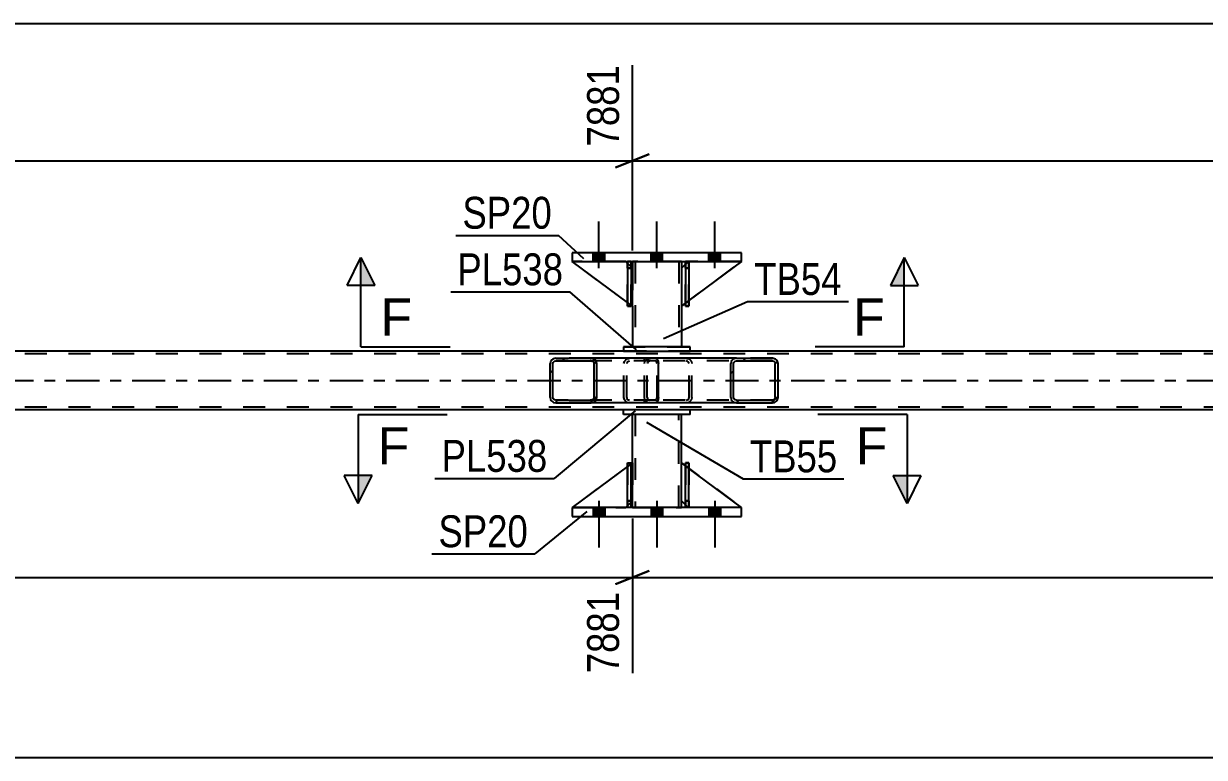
# Model space of a CAD drawing. Header units: millimetres. Extents: x 0 to 841, y 0 to 594.
# Drawn here: x 273.6 to 379.7, y 208.5 to 274.5 of the extents above; entities that cross this region are included whole.
import ezdxf

# ---------------------------------------------------------------- set-up
doc = ezdxf.new("R2010")
doc.units = ezdxf.units.MM
doc.linetypes.add('DXK_LINE_DOT2', pattern=[3.9198, 1.9599, -1.9599])
doc.linetypes.add('DXK_LINE_DOT3', pattern=[5.9187, 2.979, -0.9799, 0.9799, -0.9799])
doc.styles.add('Arial', font='ARIAL.TTF', dxfattribs={"height": 0.2})
doc.styles.add('Arial Narrow', font='ARIALN.TTF', dxfattribs={"height": 0.2})

# ---------------------------------------------------------------- blocks, each defined once
blk = doc.blocks.new('Part-318885195-5546 - 5425')
at = {"color": 7, "linetype": 'DXK_LINE_DOT2'}
for p, q in [((328.3, 235), (322.9, 231)), ((328.3, 231.6), (328.3, 235)), ((328.3, 235), (328.3, 231.6)), ((327.7, 231), (328.3, 231.6)), ((328.3, 231.6), (327.7, 231)), ((328.3, 231.6), (328.3, 231.6)), ((322.9, 231), (327.7, 231))]:
    blk.add_line(p, q, dxfattribs=at)
blk = doc.blocks.new('Bolt-318885195-5482 - 5425')
at = {"linetype": 'Continuous'}
for points in [[(325.82, 231), (324.78, 231), (324.78, 230.2), (325.82, 230.2)], [(325.82, 231), (324.78, 231), (324.78, 230.2), (325.82, 230.2)], [(325.82, 231), (324.78, 231), (324.78, 230.2), (325.82, 230.2)], [(331.02, 231), (329.98, 231), (329.98, 230.2), (331.02, 230.2)], [(331.02, 231), (329.98, 231), (329.98, 230.2), (331.02, 230.2)], [(336.22, 231), (335.18, 231), (335.18, 230.2), (336.22, 230.2)], [(336.22, 231), (335.18, 231), (335.18, 230.2), (336.22, 230.2)], [(336.22, 231), (335.18, 231), (335.18, 230.2), (336.22, 230.2)]]:
    blk.add_hatch(color=1, dxfattribs=at).paths.add_polyline_path(points)
at = {"color": 1, "linetype": 'Continuous'}
for p, q in [((325.3, 231.6), (325.3, 227.4)), ((325.3, 231.6), (325.3, 227.4)), ((325.3, 231.6), (325.3, 227.4)), ((330.5, 231.6), (330.5, 227.4)), ((330.5, 231.6), (330.5, 227.4)), ((335.7, 231.6), (335.7, 227.4)), ((335.7, 231.6), (335.7, 227.4)), ((335.7, 231.6), (335.7, 227.4)), ((324.78, 231), (324.78, 230.2)), ((324.78, 231), (324.78, 230.2)), ((324.78, 231), (324.78, 230.2)), ((325.82, 231), (325.82, 230.2)), ((325.82, 231), (325.82, 230.2)), ((325.82, 231), (325.82, 230.2)), ((329.98, 231), (329.98, 230.2)), ((329.98, 231), (329.98, 230.2)), ((331.02, 231), (331.02, 230.2)), ((331.02, 231), (331.02, 230.2)), ((335.18, 231), (335.18, 230.2)), ((335.18, 231), (335.18, 230.2)), ((335.18, 231), (335.18, 230.2)), ((336.22, 231), (336.22, 230.2)), ((336.22, 231), (336.22, 230.2)), ((336.22, 231), (336.22, 230.2))]:
    blk.add_line(p, q, dxfattribs=at)
blk = doc.blocks.new('Bolt-318885195-5493 - 5425')
at = {"linetype": 'Continuous'}
for points in [[(324.78, 253.08), (325.82, 253.08), (325.82, 253.88), (324.78, 253.88)], [(324.78, 253.08), (325.82, 253.08), (325.82, 253.88), (324.78, 253.88)], [(324.78, 253.08), (325.82, 253.08), (325.82, 253.88), (324.78, 253.88)], [(329.98, 253.08), (331.02, 253.08), (331.02, 253.88), (329.98, 253.88)], [(329.98, 253.08), (331.02, 253.08), (331.02, 253.88), (329.98, 253.88)], [(335.18, 253.08), (336.22, 253.08), (336.22, 253.88), (335.18, 253.88)], [(335.18, 253.08), (336.22, 253.08), (336.22, 253.88), (335.18, 253.88)], [(335.18, 253.08), (336.22, 253.08), (336.22, 253.88), (335.18, 253.88)]]:
    blk.add_hatch(color=1, dxfattribs=at).paths.add_polyline_path(points)
at = {"color": 1, "linetype": 'Continuous'}
for p, q in [((325.3, 252.48), (325.3, 256.68)), ((325.3, 252.48), (325.3, 256.68)), ((325.3, 252.48), (325.3, 256.68)), ((330.5, 252.48), (330.5, 256.68)), ((330.5, 252.48), (330.5, 256.68)), ((335.7, 252.48), (335.7, 256.68)), ((335.7, 252.48), (335.7, 256.68)), ((335.7, 252.48), (335.7, 256.68)), ((324.78, 253.08), (324.78, 253.88)), ((324.78, 253.08), (324.78, 253.88)), ((324.78, 253.08), (324.78, 253.88)), ((325.82, 253.08), (325.82, 253.88)), ((325.82, 253.08), (325.82, 253.88)), ((325.82, 253.08), (325.82, 253.88)), ((329.98, 253.08), (329.98, 253.88)), ((329.98, 253.08), (329.98, 253.88)), ((331.02, 253.08), (331.02, 253.88)), ((331.02, 253.08), (331.02, 253.88)), ((335.18, 253.08), (335.18, 253.88)), ((335.18, 253.08), (335.18, 253.88)), ((335.18, 253.08), (335.18, 253.88)), ((336.22, 253.08), (336.22, 253.88)), ((336.22, 253.08), (336.22, 253.88)), ((336.22, 253.08), (336.22, 253.88))]:
    blk.add_line(p, q, dxfattribs=at)
blk = doc.blocks.new('Part-318885195-5501 - 5425')
at = {"color": 2, "linetype": 'Continuous'}
for p, q in [((327.5, 245.04), (163.24, 245.04)), ((582.91, 245.04), (333.5, 245.04)), ((327.5, 239.76), (163.24, 239.76)), ((582.91, 239.76), (333.5, 239.76))]:
    blk.add_line(p, q, dxfattribs=at)
at = {"color": 7, "linetype": 'DXK_LINE_DOT2'}
for p, q in [((333.5, 245.04), (327.5, 245.04)), ((726.5, 244.8), (64.39, 244.8)), ((726.5, 240), (64.39, 240)), ((333.5, 239.76), (327.5, 239.76))]:
    blk.add_line(p, q, dxfattribs=at)
at = {"color": 7, "linetype": 'DXK_LINE_DOT3'}
blk.add_line((64.39, 242.4), (726.5, 242.4), dxfattribs=at)
blk = doc.blocks.new('Part-318885195-5543 - 5425')
at = {"color": 7, "linetype": 'DXK_LINE_DOT2'}
for p, q in [((333.38, 235), (333.06, 235)), ((333.06, 231.6), (333.06, 235)), ((333.06, 235), (333.06, 231)), ((333.38, 235), (333.38, 231.6)), ((333.38, 231), (333.38, 235)), ((333.38, 231.6), (333.06, 231.6)), ((333.06, 231), (333.06, 231.6)), ((333.38, 231.6), (333.38, 231)), ((333.38, 231), (333.06, 231)), ((333.38, 231), (333.38, 231))]:
    blk.add_line(p, q, dxfattribs=at)
blk = doc.blocks.new('Part-318885195-5689 - 5425')
at = {"color": 2, "linetype": 'Continuous'}
for p, q in [((328.18, 253.08), (327.86, 253.08)), ((327.86, 253.08), (327.86, 249.08)), ((328.18, 253.08), (328.18, 253.08)), ((328.18, 253.08), (328.18, 249.08)), ((328.18, 249.08), (327.86, 249.08))]:
    blk.add_line(p, q, dxfattribs=at)
at = {"color": 7, "linetype": 'DXK_LINE_DOT2'}
for p, q in [((327.86, 252.48), (327.86, 253.08)), ((328.18, 252.48), (327.86, 252.48)), ((327.86, 252.48), (327.86, 249.08)), ((328.18, 252.48), (328.18, 253.08)), ((328.18, 253.08), (328.18, 253.08)), ((328.18, 249.08), (328.18, 252.48))]:
    blk.add_line(p, q, dxfattribs=at)
blk = doc.blocks.new('Part-318885195-5544 - 5425')
at = {"color": 2, "linetype": 'Continuous'}
for p, q in [((327.86, 231), (327.86, 235)), ((327.86, 235), (328.18, 235)), ((328.18, 231), (328.18, 235)), ((327.86, 231), (327.86, 231)), ((328.18, 231), (327.86, 231))]:
    blk.add_line(p, q, dxfattribs=at)
at = {"color": 7, "linetype": 'DXK_LINE_DOT2'}
for p, q in [((327.86, 235), (327.86, 231.6)), ((328.18, 231.6), (328.18, 235)), ((327.86, 231.6), (327.86, 231)), ((327.86, 231.6), (328.18, 231.6)), ((328.18, 231), (328.18, 231.6)), ((328.18, 231), (328.18, 231))]:
    blk.add_line(p, q, dxfattribs=at)
blk = doc.blocks.new('Part-318885195-5545 - 5425')
at = {"color": 2, "linetype": 'Continuous'}
for p, q in [((333.06, 231), (333.06, 235)), ((333.06, 235), (333.38, 235)), ((333.38, 231), (333.38, 235)), ((333.06, 231), (333.06, 231)), ((333.38, 231), (333.06, 231))]:
    blk.add_line(p, q, dxfattribs=at)
at = {"color": 7, "linetype": 'DXK_LINE_DOT2'}
for p, q in [((333.06, 235), (333.06, 231.6)), ((333.38, 231.6), (333.38, 235)), ((333.06, 231.6), (333.06, 231)), ((333.06, 231.6), (333.38, 231.6)), ((333.38, 231), (333.38, 231.6)), ((333.38, 231), (333.38, 231))]:
    blk.add_line(p, q, dxfattribs=at)
blk = doc.blocks.new('Part-318885195-5547 - 5425')
at = {"color": 2, "linetype": 'Continuous'}
for p, q in [((327.86, 234.67), (322.9, 231)), ((328.3, 235), (328.18, 234.9)), ((328.3, 231.6), (328.3, 235)), ((327.86, 231.15), (327.7, 231)), ((328.3, 231.6), (328.18, 231.47)), ((328.3, 231.6), (328.3, 231.6))]:
    blk.add_line(p, q, dxfattribs=at)
at = {"color": 7, "linetype": 'DXK_LINE_DOT2'}
for p, q in [((328.18, 234.9), (327.86, 234.67)), ((328.3, 231.6), (328.3, 235)), ((328.3, 231.6), (327.7, 231)), ((328.18, 231.47), (327.86, 231.15)), ((322.9, 231), (327.7, 231))]:
    blk.add_line(p, q, dxfattribs=at)
blk = doc.blocks.new('Part-318885195-5693 - 5425')
at = {"color": 2, "linetype": 'Continuous'}
for p, q in [((333.06, 252.83), (332.7, 252.48)), ((332.7, 252.48), (332.7, 249.08)), ((338.1, 253.08), (333.38, 249.58)), ((333.06, 249.34), (332.7, 249.08))]:
    blk.add_line(p, q, dxfattribs=at)
at = {"color": 7, "linetype": 'DXK_LINE_DOT2'}
for p, q in [((333.3, 253.08), (333.06, 252.83)), ((338.1, 253.08), (333.3, 253.08)), ((333.38, 249.58), (333.06, 249.34))]:
    blk.add_line(p, q, dxfattribs=at)
blk = doc.blocks.new('Part-318885195-5548 - 5425')
at = {"color": 7, "linetype": 'DXK_LINE_DOT2'}
for p, q in [((332.7, 231.6), (332.7, 235)), ((332.7, 235), (338.1, 231)), ((333.3, 231), (332.7, 231.6)), ((338.1, 231), (333.3, 231))]:
    blk.add_line(p, q, dxfattribs=at)
blk = doc.blocks.new('Part-318885195-5549 - 5425')
at = {"color": 2, "linetype": 'Continuous'}
for p, q in [((332.7, 231.6), (332.7, 235)), ((333.06, 234.73), (332.7, 235)), ((338.1, 231), (333.38, 234.5)), ((333.06, 231.24), (332.7, 231.6))]:
    blk.add_line(p, q, dxfattribs=at)
at = {"color": 7, "linetype": 'DXK_LINE_DOT2'}
for p, q in [((333.38, 234.5), (333.06, 234.73)), ((333.3, 231), (333.06, 231.24)), ((338.1, 231), (333.3, 231)), ((338.1, 231), (338.1, 231)), ((338.1, 231), (338.1, 231))]:
    blk.add_line(p, q, dxfattribs=at)
blk = doc.blocks.new('Part-318885195-5687 - 5425')
at = {"color": 7, "linetype": 'DXK_LINE_DOT2'}
for p, q in [((328.3, 249.08), (322.9, 253.08)), ((322.9, 253.08), (327.7, 253.08)), ((327.7, 253.08), (328.3, 252.48)), ((328.3, 252.48), (327.7, 253.08)), ((328.3, 252.48), (328.3, 249.08)), ((328.3, 252.48), (328.3, 252.48)), ((328.3, 252.48), (328.3, 249.08))]:
    blk.add_line(p, q, dxfattribs=at)
blk = doc.blocks.new('Part-318885195-5554 - 5425')
at = {"color": 2, "linetype": 'Continuous'}
for p, q in [((338.1, 253.88), (322.9, 253.88)), ((322.9, 253.88), (322.9, 253.08)), ((338.1, 253.08), (338.1, 253.88)), ((322.9, 253.08), (338.1, 253.08))]:
    blk.add_line(p, q, dxfattribs=at)
blk = doc.blocks.new('Part-318885195-5559 - 5425')
at = {"color": 2, "linetype": 'Continuous'}
for p, q in [((322.9, 231), (322.9, 230.2)), ((338.1, 231), (322.9, 231)), ((322.9, 230.2), (338.1, 230.2)), ((338.1, 230.2), (338.1, 231))]:
    blk.add_line(p, q, dxfattribs=at)
blk = doc.blocks.new('Part-318885195-5709 - 5425')
at = {"color": 2, "linetype": 'Continuous'}
for p, q in [((333.5, 245.44), (327.5, 245.44)), ((327.5, 245.44), (327.5, 245.04)), ((327.5, 245.04), (333.5, 245.04)), ((333.5, 245.04), (333.5, 245.44))]:
    blk.add_line(p, q, dxfattribs=at)
at = {"color": 7, "linetype": 'DXK_LINE_DOT2'}
for p, q in [((327.5, 245.44), (333.5, 245.44)), ((327.5, 245.04), (333.5, 245.04))]:
    blk.add_line(p, q, dxfattribs=at)
blk = doc.blocks.new('Part-318885195-5648 - 5425')
at = {"linetype": 'Continuous'}
h = blk.add_hatch(dxfattribs=at)
h.set_pattern_fill('', scale=0.7, style=0, pattern_type=0)
h.set_pattern_definition([(45, (341.343, 244.1008), (-1.57154, 1.57154), [])])
h.paths.add_polyline_path([(341.38, 243.92), (341.34, 244.1), (341.23, 244.26), (341.07, 244.36), (340.87, 244.4), (337.64, 244.4), (337.44, 244.36), (337.27, 244.26), (337.16, 244.1), (337.13, 243.92), (337.13, 240.88), (337.16, 240.69), (337.27, 240.54), (337.44, 240.43), (337.64, 240.4), (340.87, 240.4), (341.07, 240.43), (341.23, 240.54), (341.34, 240.69), (341.38, 240.88)])
h.paths.add_polyline_path([(341.11, 240.79), (341.05, 240.71), (340.97, 240.66), (340.87, 240.64), (337.64, 240.64), (337.54, 240.66), (337.46, 240.71), (337.4, 240.79), (337.38, 240.88), (337.38, 243.92), (337.4, 244.01), (337.46, 244.09), (337.54, 244.14), (337.64, 244.16), (340.87, 244.16), (340.97, 244.14), (341.05, 244.09), (341.11, 244.01), (341.13, 243.92), (341.13, 240.88)])
at = {"color": 7, "linetype": 'DXK_LINE_DOT2'}
for p, q in [((329.39, 243.92), (329.43, 244.1)), ((329.39, 240.88), (329.39, 243.92)), ((329.66, 244.01), (329.64, 243.92)), ((329.64, 240.88), (329.64, 243.92)), ((329.72, 244.09), (329.66, 244.01)), ((329.7, 244.36), (329.9, 244.4)), ((329.8, 244.14), (329.72, 244.09)), ((329.9, 244.16), (329.8, 244.14)), ((330.38, 244.4), (329.9, 244.4)), ((340.87, 244.16), (329.9, 244.16)), ((333.13, 244.4), (333.33, 244.36)), ((333.23, 244.14), (333.13, 244.16)), ((333.31, 244.09), (333.23, 244.14)), ((333.37, 244.01), (333.31, 244.09)), ((333.39, 243.92), (333.37, 244.01)), ((333.39, 240.88), (333.39, 243.92)), ((333.61, 244.1), (333.64, 243.92)), ((333.64, 240.88), (333.64, 243.92)), ((340.87, 244.4), (337.64, 244.4)), ((329.43, 240.69), (329.39, 240.88)), ((329.64, 240.88), (329.66, 240.79)), ((329.66, 240.79), (329.72, 240.71)), ((329.72, 240.71), (329.8, 240.66)), ((333.23, 240.66), (333.31, 240.71)), ((333.31, 240.71), (333.37, 240.79)), ((333.37, 240.79), (333.39, 240.88)), ((333.64, 240.88), (333.61, 240.69)), ((329.9, 240.4), (329.7, 240.43)), ((329.8, 240.66), (329.9, 240.64)), ((340.87, 240.64), (329.9, 240.64)), ((330.38, 240.4), (329.9, 240.4)), ((333.13, 240.64), (333.23, 240.66)), ((333.33, 240.43), (333.13, 240.4)), ((337.64, 240.4), (340.87, 240.4))]:
    blk.add_line(p, q, dxfattribs=at)
at = {"color": 2, "linetype": 'Continuous'}
for p, q in [((337.64, 244.4), (330.38, 244.4)), ((337.16, 244.1), (337.13, 243.92)), ((337.13, 240.88), (337.13, 243.92)), ((337.38, 243.92), (337.4, 244.01)), ((337.38, 240.88), (337.38, 243.92)), ((337.4, 244.01), (337.46, 244.09)), ((337.64, 244.4), (337.44, 244.36)), ((337.46, 244.09), (337.54, 244.14)), ((337.54, 244.14), (337.64, 244.16)), ((337.64, 244.4), (340.87, 244.4)), ((337.64, 244.16), (340.87, 244.16)), ((341.07, 244.36), (340.87, 244.4)), ((340.87, 244.16), (340.97, 244.14)), ((340.97, 244.14), (341.05, 244.09)), ((341.05, 244.09), (341.11, 244.01)), ((341.11, 244.01), (341.13, 243.92)), ((341.13, 240.88), (341.13, 243.92)), ((341.38, 243.92), (341.34, 244.1)), ((341.38, 240.88), (341.38, 243.92)), ((337.13, 240.88), (337.16, 240.69)), ((337.4, 240.79), (337.38, 240.88)), ((337.46, 240.71), (337.4, 240.79)), ((337.54, 240.66), (337.46, 240.71)), ((341.05, 240.71), (340.97, 240.66)), ((341.11, 240.79), (341.05, 240.71)), ((341.13, 240.88), (341.11, 240.79)), ((341.34, 240.69), (341.38, 240.88)), ((337.64, 240.4), (330.38, 240.4)), ((337.44, 240.43), (337.64, 240.4)), ((337.64, 240.64), (337.54, 240.66)), ((337.64, 240.64), (340.87, 240.64)), ((337.64, 240.4), (340.87, 240.4)), ((340.97, 240.66), (340.87, 240.64)), ((340.87, 240.4), (341.07, 240.43))]:
    blk.add_line(p, q, dxfattribs=at)
at = {"color": 7, "linetype": 'DXK_LINE_DOT2'}
for centre, start, end in [((329.88, 243.9), 110.7583, 155.68), ((333.15, 243.9), 24.32, 69.2417), ((329.88, 240.9), 204.32, 249.2417), ((333.15, 240.9), 290.7583, 335.68)]:
    blk.add_arc(centre, 0.496, start, end, dxfattribs=at)
at = {"color": 2, "linetype": 'Continuous'}
for centre, start, end in [((337.62, 243.9), 110.7583, 155.68), ((340.89, 243.9), 24.32, 69.2417), ((337.62, 240.9), 204.32, 249.2417), ((340.89, 240.9), 290.7583, 335.68)]:
    blk.add_arc(centre, 0.496, start, end, dxfattribs=at)
blk = doc.blocks.new('Part-318885195-5649 - 5425')
at = {"linetype": 'Continuous'}
h = blk.add_hatch(dxfattribs=at)
h.set_pattern_fill('', scale=0.7, style=0, pattern_type=0)
h.set_pattern_definition([(45, (325.0689, 244.1008), (-1.57154, 1.57154), [])])
h.paths.add_polyline_path([(325.11, 243.92), (325.07, 244.1), (324.96, 244.26), (324.8, 244.36), (324.6, 244.4), (321.42, 244.4), (321.23, 244.36), (321.06, 244.26), (320.96, 244.1), (320.92, 243.92), (320.92, 240.88), (320.96, 240.69), (321.06, 240.54), (321.23, 240.43), (321.42, 240.4), (324.6, 240.4), (324.8, 240.43), (324.96, 240.54), (325.07, 240.69), (325.11, 240.88)])
h.paths.add_polyline_path([(324.84, 240.79), (324.78, 240.71), (324.7, 240.66), (324.6, 240.64), (321.42, 240.64), (321.32, 240.66), (321.24, 240.71), (321.19, 240.79), (321.17, 240.88), (321.17, 243.92), (321.19, 244.01), (321.24, 244.09), (321.32, 244.14), (321.42, 244.16), (324.6, 244.16), (324.7, 244.14), (324.78, 244.09), (324.84, 244.01), (324.86, 243.92), (324.86, 240.88)])
at = {"color": 2, "linetype": 'Continuous'}
for p, q in [((320.96, 244.1), (320.92, 243.92)), ((320.92, 240.88), (320.92, 243.92)), ((321.17, 243.92), (321.19, 244.01)), ((321.17, 240.88), (321.17, 243.92)), ((321.19, 244.01), (321.24, 244.09)), ((321.42, 244.4), (321.23, 244.36)), ((321.24, 244.09), (321.32, 244.14)), ((321.32, 244.14), (321.42, 244.16)), ((321.42, 244.4), (324.6, 244.4)), ((321.42, 244.16), (324.6, 244.16)), ((330.38, 244.4), (324.6, 244.4)), ((324.8, 244.36), (324.6, 244.4)), ((324.6, 244.16), (324.7, 244.14)), ((324.7, 244.14), (324.78, 244.09)), ((324.78, 244.09), (324.84, 244.01)), ((324.84, 244.01), (324.86, 243.92)), ((324.86, 240.88), (324.86, 243.92)), ((325.11, 243.92), (325.07, 244.1)), ((325.11, 240.88), (325.11, 243.92)), ((330.38, 244.4), (330.48, 244.36)), ((330.48, 244.36), (330.57, 244.26)), ((330.57, 244.26), (330.63, 244.1)), ((330.63, 244.1), (330.65, 243.92)), ((330.65, 240.88), (330.65, 243.92)), ((320.92, 240.88), (320.96, 240.69)), ((321.19, 240.79), (321.17, 240.88)), ((321.24, 240.71), (321.19, 240.79)), ((321.32, 240.66), (321.24, 240.71)), ((324.78, 240.71), (324.7, 240.66)), ((324.84, 240.79), (324.78, 240.71)), ((324.86, 240.88), (324.84, 240.79)), ((325.07, 240.69), (325.11, 240.88)), ((330.63, 240.69), (330.57, 240.54)), ((330.65, 240.88), (330.63, 240.69)), ((321.23, 240.43), (321.42, 240.4)), ((321.42, 240.64), (321.32, 240.66)), ((321.42, 240.64), (324.6, 240.64)), ((321.42, 240.4), (324.6, 240.4)), ((324.7, 240.66), (324.6, 240.64)), ((324.6, 240.4), (324.8, 240.43)), ((330.38, 240.4), (324.6, 240.4)), ((330.48, 240.43), (330.38, 240.4)), ((330.57, 240.54), (330.48, 240.43))]:
    blk.add_line(p, q, dxfattribs=at)
at = {"color": 7, "linetype": 'DXK_LINE_DOT2'}
for p, q in [((324.6, 244.4), (321.42, 244.4)), ((330.38, 244.16), (321.42, 244.16)), ((327.54, 243.92), (327.58, 244.1)), ((327.54, 240.88), (327.54, 243.92)), ((327.81, 244.01), (327.79, 243.92)), ((327.79, 240.88), (327.79, 243.92)), ((327.87, 244.09), (327.81, 244.01)), ((327.85, 244.36), (328.05, 244.4)), ((327.87, 244.09), (327.89, 244.1)), ((327.89, 244.1), (327.95, 244.14)), ((327.95, 244.14), (328.05, 244.16)), ((329.39, 244.16), (329.39, 244.4)), ((330.43, 244.14), (330.38, 244.16)), ((330.48, 244.09), (330.43, 244.14)), ((330.51, 244.01), (330.48, 244.09)), ((330.52, 243.92), (330.51, 244.01)), ((330.52, 240.88), (330.52, 243.92)), ((327.58, 240.69), (327.54, 240.88)), ((327.79, 240.88), (327.81, 240.79)), ((327.81, 240.79), (327.87, 240.71)), ((327.87, 240.71), (327.95, 240.66)), ((330.43, 240.66), (330.48, 240.71)), ((330.48, 240.71), (330.51, 240.79)), ((330.51, 240.79), (330.52, 240.88)), ((330.38, 240.64), (321.42, 240.64)), ((324.6, 240.4), (321.42, 240.4)), ((328.05, 240.4), (327.85, 240.43)), ((327.95, 240.66), (328.05, 240.64)), ((329.39, 240.4), (329.39, 240.64)), ((330.38, 240.64), (330.43, 240.66))]:
    blk.add_line(p, q, dxfattribs=at)
at = {"color": 2, "linetype": 'Continuous'}
for centre, start, end in [((321.41, 243.9), 111.1941, 156.1506), ((324.62, 243.9), 23.8494, 68.8059), ((321.41, 240.89), 203.8494, 248.8059), ((324.62, 240.89), 291.1941, 336.1506)]:
    blk.add_arc(centre, 0.492, start, end, dxfattribs=at)
at = {"color": 7, "linetype": 'DXK_LINE_DOT2'}
for centre, start, end in [((328.03, 243.9), 111.1941, 156.1506), ((328.03, 240.89), 203.8494, 248.8059)]:
    blk.add_arc(centre, 0.492, start, end, dxfattribs=at)
blk = doc.blocks.new('Part-318885195-5686 - 5425')
at = {"color": 2, "linetype": 'Continuous'}
for p, q in [((327.86, 249.41), (322.9, 253.08)), ((327.86, 252.92), (327.7, 253.08)), ((328.3, 252.48), (328.18, 252.6)), ((328.3, 252.48), (328.3, 252.48)), ((328.3, 249.08), (328.3, 252.48)), ((328.18, 249.17), (328.3, 249.08)), ((328.3, 249.08), (328.3, 249.08))]:
    blk.add_line(p, q, dxfattribs=at)
at = {"color": 7, "linetype": 'DXK_LINE_DOT2'}
for p, q in [((327.7, 253.08), (322.9, 253.08)), ((327.7, 253.08), (328.3, 252.48)), ((328.18, 252.6), (327.86, 252.92)), ((328.3, 252.48), (328.3, 249.08)), ((328.18, 249.17), (327.86, 249.41))]:
    blk.add_line(p, q, dxfattribs=at)
blk = doc.blocks.new('Part-318885195-5688 - 5425')
at = {"color": 2, "linetype": 'Continuous'}
for p, q in [((333.38, 253.08), (333.06, 253.08)), ((333.06, 253.08), (333.06, 249.08)), ((333.38, 253.08), (333.38, 253.08)), ((333.38, 253.08), (333.38, 249.08)), ((333.38, 249.08), (333.06, 249.08))]:
    blk.add_line(p, q, dxfattribs=at)
at = {"color": 7, "linetype": 'DXK_LINE_DOT2'}
for p, q in [((333.06, 252.48), (333.06, 253.08)), ((333.38, 252.48), (333.06, 252.48)), ((333.06, 252.48), (333.06, 249.08)), ((333.38, 252.48), (333.38, 253.08)), ((333.38, 253.08), (333.38, 253.08)), ((333.38, 249.08), (333.38, 252.48))]:
    blk.add_line(p, q, dxfattribs=at)
blk = doc.blocks.new('Part-318885195-5690 - 5425')
at = {"color": 7, "linetype": 'DXK_LINE_DOT2'}
for p, q in [((333.06, 252.48), (333.06, 253.08)), ((333.06, 253.08), (333.06, 253.08)), ((333.06, 253.08), (333.06, 249.08)), ((333.38, 253.08), (333.06, 253.08)), ((333.06, 249.08), (333.06, 252.48)), ((333.06, 252.48), (333.38, 252.48)), ((333.38, 252.48), (333.38, 253.08)), ((333.38, 249.08), (333.38, 253.08)), ((333.38, 252.48), (333.38, 249.08)), ((333.06, 249.08), (333.38, 249.08))]:
    blk.add_line(p, q, dxfattribs=at)
blk = doc.blocks.new('Part-318885195-5691 - 5425')
at = {"color": 7, "linetype": 'DXK_LINE_DOT2'}
for p, q in [((327.86, 252.48), (327.86, 253.08)), ((327.86, 253.08), (327.86, 253.08)), ((327.86, 253.08), (327.86, 249.08)), ((328.18, 253.08), (327.86, 253.08)), ((327.86, 249.08), (327.86, 252.48)), ((327.86, 252.48), (328.18, 252.48)), ((328.18, 252.48), (328.18, 253.08)), ((328.18, 249.08), (328.18, 253.08)), ((328.18, 252.48), (328.18, 249.08)), ((327.86, 249.08), (328.18, 249.08))]:
    blk.add_line(p, q, dxfattribs=at)
blk = doc.blocks.new('Part-318885195-5692 - 5425')
at = {"color": 7, "linetype": 'DXK_LINE_DOT2'}
for p, q in [((327.86, 235), (328.18, 235)), ((327.86, 231.6), (327.86, 235)), ((327.86, 235), (327.86, 231)), ((328.18, 235), (328.18, 231.6)), ((328.18, 231), (328.18, 234.9)), ((328.18, 231.6), (327.86, 231.6)), ((327.86, 231), (327.86, 231.6)), ((328.18, 231.6), (328.18, 231)), ((328.18, 231), (327.86, 231)), ((328.18, 231), (328.18, 231))]:
    blk.add_line(p, q, dxfattribs=at)
blk = doc.blocks.new('Part-318885195-5694 - 5425')
at = {"color": 7, "linetype": 'DXK_LINE_DOT2'}
for p, q in [((333.3, 253.08), (332.7, 252.48)), ((332.7, 249.08), (338.1, 253.08)), ((332.7, 252.48), (332.7, 249.08)), ((338.1, 253.08), (333.3, 253.08))]:
    blk.add_line(p, q, dxfattribs=at)
blk = doc.blocks.new('Part-318885195-5699 - 5425')
at = {"color": 2, "linetype": 'Continuous'}
for p, q in [((328.3, 235), (328.3, 239.36)), ((332.7, 235), (332.7, 239.36)), ((328.3, 231), (328.3, 231.6)), ((332.7, 231), (332.7, 231.6))]:
    blk.add_line(p, q, dxfattribs=at)
at = {"color": 7, "linetype": 'DXK_LINE_DOT2'}
for p, q in [((332.7, 239.36), (328.3, 239.36)), ((328.54, 239.36), (328.54, 231)), ((332.46, 231), (332.46, 239.36)), ((328.3, 231.6), (328.3, 235)), ((332.7, 231.6), (332.7, 235)), ((328.3, 231), (332.7, 231))]:
    blk.add_line(p, q, dxfattribs=at)
blk = doc.blocks.new('Part-318885195-5704 - 5425')
at = {"color": 2, "linetype": 'Continuous'}
for p, q in [((333.5, 239.76), (327.5, 239.76)), ((327.5, 239.36), (327.5, 239.76)), ((333.5, 239.36), (333.5, 239.76)), ((333.5, 239.36), (327.5, 239.36))]:
    blk.add_line(p, q, dxfattribs=at)
blk = doc.blocks.new('Part-318885195-5714 - 5425')
at = {"color": 2, "linetype": 'Continuous'}
for p, q in [((328.3, 253.08), (328.3, 252.48)), ((332.7, 253.08), (332.7, 252.48)), ((328.3, 249.08), (328.3, 245.44)), ((332.7, 249.08), (332.7, 245.44))]:
    blk.add_line(p, q, dxfattribs=at)
at = {"color": 7, "linetype": 'DXK_LINE_DOT2'}
for p, q in [((332.7, 253.08), (328.3, 253.08)), ((328.3, 252.48), (328.3, 249.08)), ((328.54, 253.08), (328.54, 245.44)), ((332.46, 253.08), (332.46, 245.44)), ((332.7, 252.48), (332.7, 249.08)), ((332.7, 245.44), (328.3, 245.44))]:
    blk.add_line(p, q, dxfattribs=at)
blk = doc.blocks.new('StraightDimension-318885195-5860 - 5425')
at = {"color": 7, "linetype": 'Continuous'}
blk.add_line((53.53, 208.55), (737.36, 208.55), dxfattribs=at)
blk = doc.blocks.new('StraightDimension-318885195-5882 - 5425')
at = {"color": 7, "linetype": 'Continuous'}
for p, q in [((328.3, 254.08), (328.3, 270.74)), ((158.04, 262.13), (328.3, 262.13)), ((326.8, 261.53), (329.8, 262.73))]:
    blk.add_line(p, q, dxfattribs=at)
at = {"color": 0, "linetype": 'Continuous'}
blk.add_wipeout([(327.7, 271.34), (323.5, 271.34), (323.5, 262.83), (327.7, 262.83)], dxfattribs=at)
at = {"color": 3, "linetype": 'Continuous', "style": 'Arial Narrow'}
blk.add_text('7881', height=2.863, rotation=90.0002, dxfattribs=at).set_placement((327.1, 263.43))
blk = doc.blocks.new('StraightDimension-318885195-5761 - 5425')
at = {"color": 7, "linetype": 'Continuous'}
blk.add_line((54.17, 274.46), (736.72, 274.46), dxfattribs=at)
blk = doc.blocks.new('StraightDimension-318885195-5876 - 5425')
at = {"color": 7, "linetype": 'Continuous'}
for p, q in [((328.3, 254.08), (328.3, 270.74)), ((329.8, 262.73), (326.8, 261.53)), ((328.3, 262.13), (583.71, 262.13))]:
    blk.add_line(p, q, dxfattribs=at)
blk = doc.blocks.new('StraightDimension-318885195-19426 - 5425')
at = {"color": 7, "linetype": 'Continuous'}
for p, q in [((328.3, 230), (328.3, 216.11)), ((329.8, 225.32), (326.8, 224.12)), ((328.3, 224.72), (583.71, 224.72))]:
    blk.add_line(p, q, dxfattribs=at)
blk = doc.blocks.new('StraightDimension-318885195-19427 - 5425')
at = {"color": 7, "linetype": 'Continuous'}
for p, q in [((328.3, 230), (328.3, 216.11)), ((326.8, 224.12), (329.8, 225.32)), ((158.04, 224.72), (328.3, 224.72))]:
    blk.add_line(p, q, dxfattribs=at)
at = {"color": 0, "linetype": 'Continuous'}
blk.add_wipeout([(327.7, 224.02), (323.5, 224.02), (323.5, 215.51), (327.7, 215.51)], dxfattribs=at)
at = {"color": 3, "linetype": 'Continuous', "style": 'Arial Narrow'}
blk.add_text('7881', height=2.863, rotation=90.0002, dxfattribs=at).set_placement((327.1, 216.11))
blk = doc.blocks.new('Mark-318885195-5555 - 5425')
at = {"color": 30, "linetype": 'Continuous'}
for p in [(324.21, 230.65), (310.29, 226.83)]:
    blk.add_line(p, (319.53, 226.83), dxfattribs=at)
at = {"color": 0}
blk.add_wipeout([(318.93, 227.43), (318.93, 230.43), (310.89, 230.43), (310.89, 227.43)], dxfattribs=at)
blk.add_wipeout([(318.93, 227.43), (318.93, 230.43), (310.89, 230.43), (310.89, 227.43)], dxfattribs=at)
at = {"color": 3, "style": 'Arial Narrow'}
blk.add_text('SP20', height=2.863, dxfattribs=at).set_placement((310.89, 227.43))
blk = doc.blocks.new('Mark-318885195-5550 - 5425')
at = {"color": 30, "linetype": 'Continuous'}
for p in [(312.44, 255.44), (323.95, 253.34)]:
    blk.add_line(p, (321.68, 255.44), dxfattribs=at)
at = {"color": 0}
blk.add_wipeout([(321.08, 256.04), (321.08, 259.04), (313.04, 259.04), (313.04, 256.04)], dxfattribs=at)
blk.add_wipeout([(321.08, 256.04), (321.08, 259.04), (313.04, 259.04), (313.04, 256.04)], dxfattribs=at)
at = {"color": 3, "style": 'Arial Narrow'}
blk.add_text('SP20', height=2.863, dxfattribs=at).set_placement((313.04, 256.04))
blk = doc.blocks.new('Mark-318885195-5695 - 5425')
at = {"color": 30, "linetype": 'Continuous'}
for p, q in [((329.58, 238.66), (338.25, 233.56)), ((338.25, 233.56), (347.3, 233.56))]:
    blk.add_line(p, q, dxfattribs=at)
at = {"color": 0}
blk.add_wipeout([(346.7, 234.16), (346.7, 237.16), (338.85, 237.16), (338.85, 234.16)], dxfattribs=at)
blk.add_wipeout([(346.7, 234.16), (346.7, 237.16), (338.85, 237.16), (338.85, 234.16)], dxfattribs=at)
at = {"color": 3, "style": 'Arial Narrow'}
blk.add_text('TB55', height=2.863, dxfattribs=at).set_placement((338.85, 234.16))
blk = doc.blocks.new('Mark-318885195-5705 - 5425')
at = {"color": 30, "linetype": 'Continuous'}
for p in [(311.99, 250.36), (328.68, 245.15)]:
    blk.add_line(p, (322.7, 250.36), dxfattribs=at)
at = {"color": 0}
blk.add_wipeout([(322.1, 250.96), (322.1, 253.96), (312.59, 253.96), (312.59, 250.96)], dxfattribs=at)
blk.add_wipeout([(322.1, 250.96), (322.1, 253.96), (312.59, 253.96), (312.59, 250.96)], dxfattribs=at)
at = {"color": 3, "style": 'Arial Narrow'}
blk.add_text('PL538', height=2.863, dxfattribs=at).set_placement((312.59, 250.96))
blk = doc.blocks.new('Mark-318885195-5700 - 5425')
at = {"color": 30, "linetype": 'Continuous'}
for p in [(328.55, 239.67), (310.57, 233.6)]:
    blk.add_line(p, (321.27, 233.6), dxfattribs=at)
at = {"color": 0}
blk.add_wipeout([(320.67, 234.2), (320.67, 237.2), (311.17, 237.2), (311.17, 234.2)], dxfattribs=at)
blk.add_wipeout([(320.67, 234.2), (320.67, 237.2), (311.17, 237.2), (311.17, 234.2)], dxfattribs=at)
at = {"color": 3, "style": 'Arial Narrow'}
blk.add_text('PL538', height=2.863, dxfattribs=at).set_placement((311.17, 234.2))
blk = doc.blocks.new('Mark-318885195-5710 - 5425')
at = {"color": 30, "linetype": 'Continuous'}
for p, q in [((331.11, 246.17), (338.64, 249.49)), ((338.64, 249.49), (347.7, 249.49))]:
    blk.add_line(p, q, dxfattribs=at)
at = {"color": 0}
blk.add_wipeout([(347.1, 250.09), (347.1, 253.09), (339.24, 253.09), (339.24, 250.09)], dxfattribs=at)
blk.add_wipeout([(347.1, 250.09), (347.1, 253.09), (339.24, 253.09), (339.24, 250.09)], dxfattribs=at)
at = {"color": 3, "style": 'Arial Narrow'}
blk.add_text('TB54', height=2.863, dxfattribs=at).set_placement((339.24, 250.09))
blk = doc.blocks.new('SectionMark-318885195-5924 - 5425')
at = {"linetype": 'Continuous'}
for points in [[(305.18, 250.94), (303.93, 250.94), (303.93, 253.44)], [(352.72, 250.94), (351.47, 250.94), (352.72, 253.44)]]:
    blk.add_hatch(color=6, dxfattribs=at).paths.add_polyline_path(points)
at = {"color": 6, "linetype": 'Continuous'}
for p, q in [((302.68, 250.94), (303.93, 253.44)), ((303.93, 245.44), (303.93, 253.44)), ((303.93, 253.44), (305.18, 250.94)), ((352.72, 253.44), (351.47, 250.94)), ((352.72, 245.44), (352.72, 253.44)), ((352.72, 253.44), (353.97, 250.94)), ((305.18, 250.94), (302.68, 250.94)), ((351.47, 250.94), (353.97, 250.94)), ((303.93, 245.44), (311.93, 245.44)), ((352.72, 245.44), (344.72, 245.44))]:
    blk.add_line(p, q, dxfattribs=at)
at = {"color": 0, "linetype": 'Continuous'}
for points in [[(308.53, 246.44), (308.53, 249.94), (305.68, 249.94), (305.68, 246.44)], [(350.97, 246.44), (350.97, 249.94), (348.12, 249.94), (348.12, 246.44)]]:
    blk.add_wipeout(points, dxfattribs=at)
at = {"color": 3, "linetype": 'Continuous', "style": 'Arial'}
for p in [(305.68, 246.44), (348.12, 246.44)]:
    blk.add_text('F', height=3.34, dxfattribs=at).set_placement(p)
blk = doc.blocks.new('SectionMark-318885195-5930 - 5425')
at = {"linetype": 'Continuous'}
for points in [[(303.68, 233.86), (304.93, 233.86), (303.68, 231.36)], [(351.71, 233.86), (352.96, 233.86), (352.96, 231.36)]]:
    blk.add_hatch(color=6, dxfattribs=at).paths.add_polyline_path(points)
at = {"color": 6, "linetype": 'Continuous'}
for p, q in [((303.68, 239.36), (311.68, 239.36)), ((303.68, 239.36), (303.68, 231.36)), ((352.96, 239.36), (344.96, 239.36)), ((352.96, 239.36), (352.96, 231.36)), ((303.68, 231.36), (302.43, 233.86)), ((304.93, 233.86), (302.43, 233.86)), ((303.68, 231.36), (304.93, 233.86)), ((351.71, 233.86), (354.21, 233.86)), ((352.96, 231.36), (351.71, 233.86)), ((354.21, 233.86), (352.96, 231.36))]:
    blk.add_line(p, q, dxfattribs=at)
at = {"color": 0, "linetype": 'Continuous'}
for points in [[(308.28, 234.86), (308.28, 238.36), (305.43, 238.36), (305.43, 234.86)], [(351.21, 234.86), (351.21, 238.36), (348.36, 238.36), (348.36, 234.86)]]:
    blk.add_wipeout(points, dxfattribs=at)
at = {"color": 3, "linetype": 'Continuous', "style": 'Arial'}
for p in [(305.43, 234.86), (348.36, 234.86)]:
    blk.add_text('F', height=3.34, dxfattribs=at).set_placement(p)

msp = doc.modelspace()

# ---------------------------------------------------------------- block references
for name in ['Bolt-318885195-5493 - 5425', 'Part-318885195-5554 - 5425', 'Part-318885195-5687 - 5425', 'Part-318885195-5686 - 5425', 'Part-318885195-5689 - 5425', 'Part-318885195-5691 - 5425', 'Part-318885195-5714 - 5425', 'Part-318885195-5693 - 5425', 'Part-318885195-5694 - 5425', 'Part-318885195-5688 - 5425', 'Part-318885195-5690 - 5425', 'Part-318885195-5501 - 5425', 'Part-318885195-5709 - 5425', 'Part-318885195-5649 - 5425', 'Part-318885195-5648 - 5425', 'Part-318885195-5704 - 5425', 'Part-318885195-5699 - 5425', 'Part-318885195-5546 - 5425', 'Part-318885195-5547 - 5425', 'Part-318885195-5544 - 5425', 'Part-318885195-5692 - 5425', 'Part-318885195-5548 - 5425', 'Part-318885195-5549 - 5425', 'Part-318885195-5543 - 5425', 'Part-318885195-5545 - 5425', 'Bolt-318885195-5482 - 5425', 'Part-318885195-5559 - 5425']:
    msp.add_blockref(name, (0, 0))

# ---------------------------------------------------------------- next in the draw order: block references
for name in ['StraightDimension-318885195-5882 - 5425', 'StraightDimension-318885195-5860 - 5425']:
    msp.add_blockref(name, (0, 0))

# ---------------------------------------------------------------- next in the draw order: block references
for name in ['StraightDimension-318885195-5761 - 5425', 'Mark-318885195-5700 - 5425', 'Mark-318885195-5695 - 5425', 'StraightDimension-318885195-19426 - 5425']:
    msp.add_blockref(name, (0, 0))

# ---------------------------------------------------------------- next in the draw order: block references
for name in ['StraightDimension-318885195-5876 - 5425', 'Mark-318885195-5550 - 5425', 'Mark-318885195-5710 - 5425', 'SectionMark-318885195-5930 - 5425', 'StraightDimension-318885195-19427 - 5425']:
    msp.add_blockref(name, (0, 0))

# ---------------------------------------------------------------- next in the draw order: block references
for name in ['Mark-318885195-5705 - 5425', 'Mark-318885195-5555 - 5425']:
    msp.add_blockref(name, (0, 0))

# ---------------------------------------------------------------- next in the draw order: block references
msp.add_blockref('SectionMark-318885195-5924 - 5425', (0, 0))

doc.saveas('drawing.dxf')
